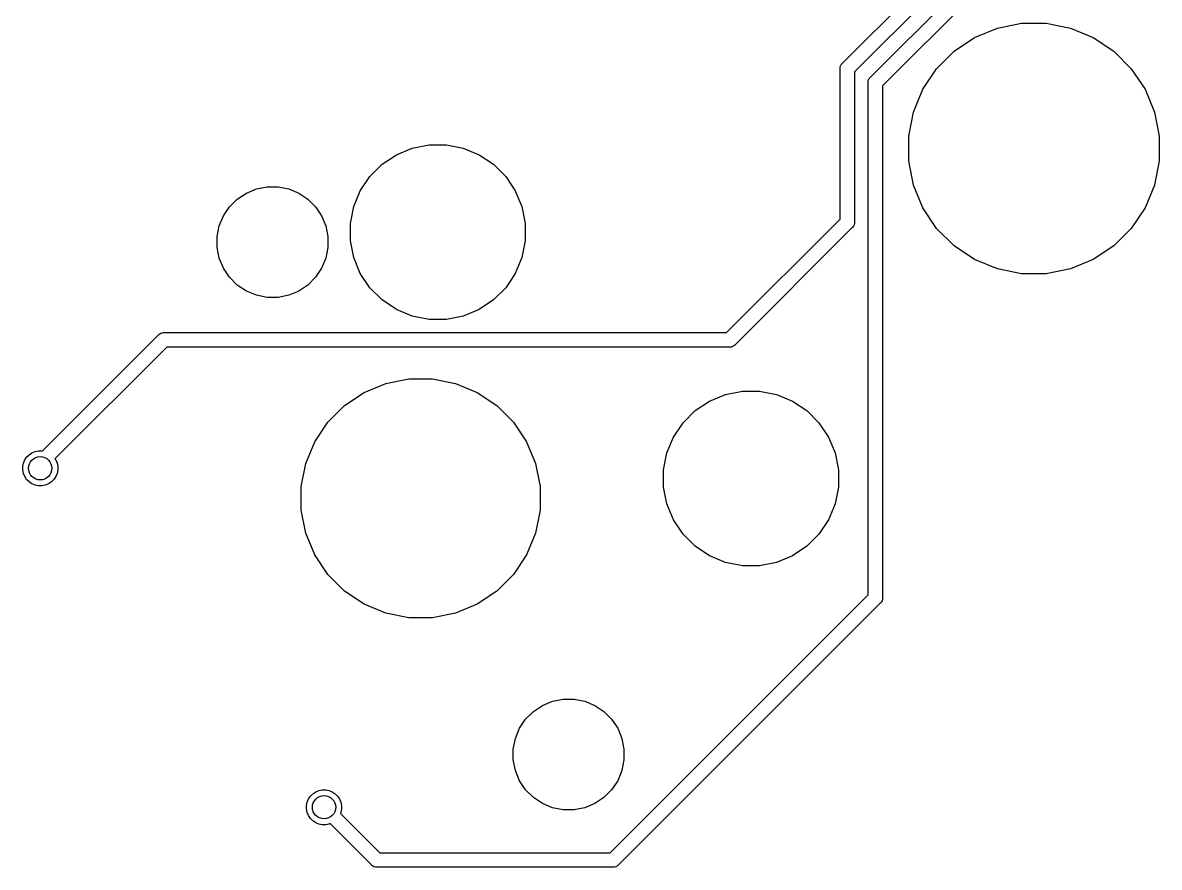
# Model space of a CAD drawing. Extents: x 0.5 to 11.1, y -4 to -0.9.
# Drawn here: x 6.301 to 7.068, y -3.995 to -3.425 of the extents above; entities that cross this region are included whole.
import ezdxf

# ---------------------------------------------------------------- set-up
doc = ezdxf.new("R2010")
doc.units = 0
doc.header["$MEASUREMENT"] = 0
doc.layers.add('BLACK', color=7, linetype='CONTINUOUS')

msp = doc.modelspace()

# ---------------------------------------------------------------- linework, layer by layer
at = {"layer": 'BLACK', "linetype": 'CONTINUOUS'}
for p, q in [((6.85447, -3.45206), (6.96526, -3.34127)), ((6.97349, -3.34696), (6.8627, -3.45775)), ((6.87336, -3.46151), (6.98986, -3.34501)), ((6.99809, -3.3507), (6.88159, -3.4672)), ((6.94374, -3.43463), (6.95915, -3.42825)), ((6.95915, -3.42825), (6.9755, -3.425)), ((6.9755, -3.425), (6.99218, -3.425)), ((6.99218, -3.425), (7.00853, -3.42825)), ((7.00853, -3.42825), (7.02393, -3.43463)), ((6.92988, -3.4439), (6.94374, -3.43463)), ((7.02393, -3.43463), (7.0378, -3.4439)), ((6.91809, -3.45569), (6.92988, -3.4439)), ((7.0378, -3.4439), (7.04959, -3.45569)), ((6.85283, -3.45571), (6.85293, -3.45474)), ((6.85293, -3.45474), (6.85321, -3.45382)), ((6.85321, -3.45382), (6.85366, -3.45296)), ((6.85366, -3.45296), (6.85412, -3.4524)), ((6.85412, -3.4524), (6.85413, -3.4524)), ((6.85413, -3.4524), (6.85428, -3.45221)), ((6.85428, -3.45221), (6.85447, -3.45206)), ((6.85285, -3.45595), (6.85283, -3.45571)), ((6.85285, -3.55741), (6.85285, -3.45595)), ((6.8627, -3.45775), (6.8627, -3.55921)), ((6.8721, -3.46327), (6.87256, -3.46241)), ((6.87256, -3.46241), (6.87302, -3.46185)), ((6.87302, -3.46185), (6.87318, -3.46166)), ((6.87302, -3.46185), (6.87302, -3.46185)), ((6.87318, -3.46166), (6.87336, -3.46151)), ((6.90883, -3.46955), (6.91809, -3.45569)), ((7.04959, -3.45569), (7.05885, -3.46955)), ((6.87173, -3.46516), (6.87182, -3.46419)), ((6.87175, -3.4654), (6.87173, -3.46516)), ((6.87175, -3.81135), (6.87175, -3.4654)), ((6.87182, -3.46419), (6.8721, -3.46327)), ((6.88159, -3.4672), (6.88159, -3.81314)), ((6.90245, -3.48496), (6.90883, -3.46955)), ((7.05885, -3.46955), (7.06523, -3.48496)), ((6.89919, -3.50131), (6.90245, -3.48496)), ((7.06523, -3.48496), (7.06848, -3.50131)), ((6.56385, -3.50937), (6.57525, -3.5071)), ((6.57525, -3.5071), (6.58689, -3.5071)), ((6.58689, -3.5071), (6.5983, -3.50937)), ((6.89919, -3.51798), (6.89919, -3.50131)), ((7.06848, -3.50131), (7.06848, -3.51798)), ((6.54343, -3.52029), (6.5531, -3.51383)), ((6.5531, -3.51383), (6.56385, -3.50937)), ((6.5983, -3.50937), (6.60904, -3.51383)), ((6.60904, -3.51383), (6.61872, -3.52029)), ((6.5352, -3.52851), (6.54343, -3.52029)), ((6.61872, -3.52029), (6.62694, -3.52851)), ((6.90245, -3.53434), (6.89919, -3.51798)), ((7.06848, -3.51798), (7.06523, -3.53434)), ((6.52874, -3.53819), (6.5352, -3.52851)), ((6.62694, -3.52851), (6.63341, -3.53819)), ((6.45175, -3.53971), (6.45856, -3.53689)), ((6.45856, -3.53689), (6.46578, -3.53546)), ((6.46578, -3.53546), (6.47315, -3.53546)), ((6.47315, -3.53546), (6.48038, -3.53689)), ((6.48038, -3.53689), (6.48718, -3.53971)), ((6.52429, -3.54893), (6.52874, -3.53819)), ((6.63341, -3.53819), (6.63786, -3.54893)), ((6.90883, -3.54974), (6.90245, -3.53434)), ((7.06523, -3.53434), (7.05885, -3.54974)), ((6.44042, -3.54902), (6.44563, -3.54381)), ((6.44563, -3.54381), (6.45175, -3.53971)), ((6.48718, -3.53971), (6.49331, -3.54381)), ((6.49331, -3.54381), (6.49852, -3.54902)), ((6.43632, -3.55514), (6.44042, -3.54902)), ((6.49852, -3.54902), (6.50261, -3.55514)), ((6.52202, -3.56034), (6.52429, -3.54893)), ((6.63786, -3.54893), (6.64013, -3.56034)), ((6.91809, -3.5636), (6.90883, -3.54974)), ((7.05885, -3.54974), (7.04959, -3.5636)), ((6.43207, -3.56917), (6.4335, -3.56195)), ((6.4335, -3.56195), (6.43632, -3.55514)), ((6.50261, -3.55514), (6.50543, -3.56195)), ((6.50543, -3.56195), (6.50687, -3.56917)), ((6.52202, -3.57198), (6.52202, -3.56034)), ((6.64013, -3.56034), (6.64013, -3.57198)), ((6.77621, -3.63406), (6.85285, -3.55741)), ((6.86189, -3.5622), (6.86143, -3.56276)), ((6.86191, -3.56215), (6.86189, -3.5622)), ((6.86234, -3.56134), (6.86191, -3.56215)), ((6.86263, -3.56041), (6.86234, -3.56134)), ((6.8627, -3.55969), (6.86263, -3.56041)), ((6.8627, -3.55921), (6.86272, -3.55945)), ((6.86272, -3.55945), (6.8627, -3.55969)), ((6.8627, -3.55969), (6.8627, -3.55969)), ((6.43207, -3.57654), (6.43207, -3.56917)), ((6.50687, -3.56917), (6.50687, -3.57654)), ((6.86108, -3.5631), (6.7819, -3.64229)), ((6.86127, -3.56295), (6.86108, -3.5631)), ((6.86143, -3.56276), (6.86127, -3.56295)), ((6.86143, -3.56276), (6.86143, -3.56276)), ((6.92988, -3.57539), (6.91809, -3.5636)), ((7.04959, -3.5636), (7.0378, -3.57539)), ((6.4335, -3.58377), (6.43207, -3.57654)), ((6.50687, -3.57654), (6.50543, -3.58377)), ((6.52429, -3.58338), (6.52202, -3.57198)), ((6.64013, -3.57198), (6.63786, -3.58338)), ((6.94374, -3.58466), (6.92988, -3.57539)), ((7.0378, -3.57539), (7.02393, -3.58466)), ((6.43632, -3.59057), (6.4335, -3.58377)), ((6.50543, -3.58377), (6.50261, -3.59057)), ((6.52874, -3.59413), (6.52429, -3.58338)), ((6.63786, -3.58338), (6.63341, -3.59413)), ((6.95915, -3.59104), (6.94374, -3.58466)), ((7.02393, -3.58466), (7.00853, -3.59104)), ((6.44042, -3.5967), (6.43632, -3.59057)), ((6.50261, -3.59057), (6.49852, -3.5967)), ((6.9755, -3.59429), (6.95915, -3.59104)), ((7.00853, -3.59104), (6.99218, -3.59429)), ((6.44563, -3.60191), (6.44042, -3.5967)), ((6.49852, -3.5967), (6.49331, -3.60191)), ((6.5352, -3.6038), (6.52874, -3.59413)), ((6.63341, -3.59413), (6.62694, -3.6038)), ((6.99218, -3.59429), (6.9755, -3.59429)), ((6.45175, -3.606), (6.44563, -3.60191)), ((6.45856, -3.60882), (6.45175, -3.606)), ((6.48718, -3.606), (6.48038, -3.60882)), ((6.49331, -3.60191), (6.48718, -3.606)), ((6.54343, -3.61203), (6.5352, -3.6038)), ((6.62694, -3.6038), (6.61872, -3.61203)), ((6.46578, -3.61026), (6.45856, -3.60882)), ((6.47315, -3.61026), (6.46578, -3.61026)), ((6.48038, -3.60882), (6.47315, -3.61026)), ((6.5531, -3.61849), (6.54343, -3.61203)), ((6.61872, -3.61203), (6.60904, -3.61849)), ((6.56385, -3.62294), (6.5531, -3.61849)), ((6.57525, -3.62521), (6.56385, -3.62294)), ((6.5983, -3.62294), (6.58689, -3.62521)), ((6.60904, -3.61849), (6.5983, -3.62294)), ((6.58689, -3.62521), (6.57525, -3.62521)), ((6.31395, -3.71403), (6.39231, -3.63567)), ((6.39231, -3.63567), (6.39247, -3.63548)), ((6.39247, -3.63548), (6.39266, -3.63533)), ((6.39266, -3.63533), (6.39322, -3.63486)), ((6.39322, -3.63486), (6.39407, -3.63441)), ((6.39407, -3.63441), (6.395, -3.63413)), ((6.395, -3.63413), (6.39572, -3.63406)), ((6.39572, -3.63406), (6.39596, -3.63403)), ((6.39572, -3.63406), (6.39572, -3.63406)), ((6.39596, -3.63403), (6.39621, -3.63406)), ((6.39621, -3.63406), (6.77621, -3.63406)), ((6.398, -3.6439), (6.32246, -3.71944)), ((6.77801, -3.6439), (6.398, -3.6439)), ((6.77825, -3.64392), (6.77801, -3.6439)), ((6.77849, -3.6439), (6.77825, -3.64392)), ((6.77921, -3.64383), (6.77849, -3.6439)), ((6.77849, -3.6439), (6.77849, -3.6439)), ((6.78014, -3.64355), (6.77921, -3.64383)), ((6.781, -3.64309), (6.78014, -3.64355)), ((6.78174, -3.64247), (6.781, -3.64309)), ((6.7819, -3.64229), (6.78174, -3.64247)), ((6.53124, -3.67454), (6.54593, -3.66846)), ((6.54593, -3.66846), (6.56152, -3.66535)), ((6.56152, -3.66535), (6.57742, -3.66535)), ((6.57742, -3.66535), (6.59301, -3.66846)), ((6.59301, -3.66846), (6.6077, -3.67454)), ((6.51802, -3.68337), (6.53124, -3.67454)), ((6.6077, -3.67454), (6.62092, -3.68337)), ((6.7647, -3.68033), (6.77545, -3.67588)), ((6.77545, -3.67588), (6.78686, -3.67361)), ((6.78686, -3.67361), (6.79849, -3.67361)), ((6.79849, -3.67361), (6.8099, -3.67588)), ((6.8099, -3.67588), (6.82065, -3.68033)), ((6.50678, -3.69461), (6.51802, -3.68337)), ((6.62092, -3.68337), (6.63216, -3.69461)), ((6.75503, -3.68679), (6.7647, -3.68033)), ((6.82065, -3.68033), (6.83032, -3.68679)), ((6.7468, -3.69502), (6.75503, -3.68679)), ((6.83032, -3.68679), (6.83854, -3.69502)), ((6.49795, -3.70783), (6.50678, -3.69461)), ((6.63216, -3.69461), (6.64099, -3.70783)), ((6.74034, -3.70469), (6.7468, -3.69502)), ((6.83854, -3.69502), (6.84501, -3.70469)), ((6.49186, -3.72252), (6.49795, -3.70783)), ((6.64099, -3.70783), (6.64708, -3.72252)), ((6.73589, -3.71544), (6.74034, -3.70469)), ((6.84501, -3.70469), (6.84946, -3.71544)), ((6.30497, -3.71661), (6.30691, -3.71532)), ((6.30691, -3.71532), (6.30905, -3.71443)), ((6.30905, -3.71443), (6.31134, -3.71398)), ((6.31134, -3.71398), (6.31366, -3.71398)), ((6.31366, -3.71398), (6.31395, -3.71403)), ((6.73362, -3.72685), (6.73589, -3.71544)), ((6.84946, -3.71544), (6.85173, -3.72685)), ((6.30069, -3.72462), (6.30114, -3.72234)), ((6.30114, -3.72234), (6.30203, -3.72019)), ((6.30203, -3.72019), (6.30333, -3.71826)), ((6.30333, -3.71826), (6.30497, -3.71661)), ((6.32246, -3.71944), (6.32297, -3.72019)), ((6.32297, -3.72019), (6.32386, -3.72234)), ((6.32386, -3.72234), (6.32431, -3.72462)), ((6.48876, -3.73811), (6.49186, -3.72252)), ((6.64708, -3.72252), (6.65018, -3.73811)), ((6.30069, -3.72695), (6.30069, -3.72462)), ((6.30114, -3.72923), (6.30069, -3.72695)), ((6.30203, -3.73138), (6.30114, -3.72923)), ((6.30333, -3.73332), (6.30203, -3.73138)), ((6.32297, -3.73138), (6.32167, -3.73332)), ((6.32386, -3.72923), (6.32297, -3.73138)), ((6.32431, -3.72695), (6.32386, -3.72923)), ((6.32431, -3.72462), (6.32431, -3.72695)), ((6.73362, -3.73848), (6.73362, -3.72685)), ((6.85173, -3.72685), (6.85173, -3.73848)), ((6.30497, -3.73496), (6.30333, -3.73332)), ((6.30691, -3.73625), (6.30497, -3.73496)), ((6.30905, -3.73714), (6.30691, -3.73625)), ((6.31134, -3.7376), (6.30905, -3.73714)), ((6.31366, -3.7376), (6.31134, -3.7376)), ((6.31595, -3.73714), (6.31366, -3.7376)), ((6.31809, -3.73625), (6.31595, -3.73714)), ((6.32003, -3.73496), (6.31809, -3.73625)), ((6.32167, -3.73332), (6.32003, -3.73496)), ((6.48876, -3.75401), (6.48876, -3.73811)), ((6.65018, -3.73811), (6.65018, -3.75401)), ((6.73589, -3.74989), (6.73362, -3.73848)), ((6.85173, -3.73848), (6.84946, -3.74989)), ((6.49186, -3.7696), (6.48876, -3.75401)), ((6.65018, -3.75401), (6.64708, -3.7696)), ((6.74034, -3.76064), (6.73589, -3.74989)), ((6.84946, -3.74989), (6.84501, -3.76064)), ((6.7468, -3.77031), (6.74034, -3.76064)), ((6.84501, -3.76064), (6.83854, -3.77031)), ((6.49795, -3.78429), (6.49186, -3.7696)), ((6.64708, -3.7696), (6.64099, -3.78429)), ((6.75503, -3.77854), (6.7468, -3.77031)), ((6.83854, -3.77031), (6.83032, -3.77854)), ((6.50678, -3.79751), (6.49795, -3.78429)), ((6.64099, -3.78429), (6.63216, -3.79751)), ((6.7647, -3.785), (6.75503, -3.77854)), ((6.77545, -3.78945), (6.7647, -3.785)), ((6.82065, -3.785), (6.8099, -3.78945)), ((6.83032, -3.77854), (6.82065, -3.785)), ((6.78686, -3.79172), (6.77545, -3.78945)), ((6.79849, -3.79172), (6.78686, -3.79172)), ((6.8099, -3.78945), (6.79849, -3.79172)), ((6.51802, -3.80875), (6.50678, -3.79751)), ((6.63216, -3.79751), (6.62092, -3.80875)), ((6.53124, -3.81759), (6.51802, -3.80875)), ((6.62092, -3.80875), (6.6077, -3.81759)), ((6.69747, -3.98563), (6.87175, -3.81135)), ((6.88124, -3.81528), (6.88078, -3.81613)), ((6.88147, -3.81453), (6.88124, -3.81528)), ((6.88152, -3.81435), (6.88147, -3.81453)), ((6.88159, -3.81363), (6.88152, -3.81435)), ((6.88159, -3.81314), (6.88162, -3.81339)), ((6.88162, -3.81339), (6.88159, -3.81363)), ((6.88159, -3.81363), (6.88159, -3.81363)), ((6.54593, -3.82367), (6.53124, -3.81759)), ((6.6077, -3.81759), (6.59301, -3.82367)), ((6.87998, -3.81704), (6.70316, -3.99386)), ((6.88017, -3.81688), (6.87998, -3.81704)), ((6.88052, -3.81646), (6.88017, -3.81688)), ((6.88078, -3.81613), (6.88052, -3.81646)), ((6.56152, -3.82677), (6.54593, -3.82367)), ((6.57742, -3.82677), (6.56152, -3.82677)), ((6.59301, -3.82367), (6.57742, -3.82677)), ((6.65175, -3.88612), (6.65856, -3.8833)), ((6.65856, -3.8833), (6.66578, -3.88187)), ((6.66578, -3.88187), (6.67315, -3.88187)), ((6.67315, -3.88187), (6.68038, -3.8833)), ((6.68038, -3.8833), (6.68718, -3.88612)), ((6.64042, -3.89543), (6.64563, -3.89022)), ((6.64563, -3.89022), (6.65175, -3.88612)), ((6.68718, -3.88612), (6.69331, -3.89022)), ((6.69331, -3.89022), (6.69852, -3.89543)), ((6.63632, -3.90155), (6.64042, -3.89543)), ((6.69852, -3.89543), (6.70261, -3.90155)), ((6.6335, -3.90836), (6.63632, -3.90155)), ((6.70261, -3.90155), (6.70543, -3.90836)), ((6.63207, -3.91558), (6.6335, -3.90836)), ((6.63207, -3.92295), (6.63207, -3.91558)), ((6.70543, -3.90836), (6.70687, -3.91558)), ((6.70687, -3.91558), (6.70687, -3.92295)), ((6.6335, -3.93018), (6.63207, -3.92295)), ((6.70687, -3.92295), (6.70543, -3.93018)), ((6.63632, -3.93698), (6.6335, -3.93018)), ((6.70543, -3.93018), (6.70261, -3.93698)), ((6.64042, -3.94311), (6.63632, -3.93698)), ((6.70261, -3.93698), (6.69852, -3.94311)), ((6.49506, -3.94739), (6.4967, -3.94575)), ((6.4967, -3.94575), (6.49864, -3.94445)), ((6.49864, -3.94445), (6.50079, -3.94356)), ((6.50079, -3.94356), (6.50307, -3.94311)), ((6.50307, -3.94311), (6.5054, -3.94311)), ((6.5054, -3.94311), (6.50768, -3.94356)), ((6.50768, -3.94356), (6.50983, -3.94445)), ((6.50983, -3.94445), (6.51176, -3.94575)), ((6.51176, -3.94575), (6.51341, -3.94739)), ((6.64563, -3.94832), (6.64042, -3.94311)), ((6.69852, -3.94311), (6.69331, -3.94832)), ((6.49242, -3.95376), (6.49288, -3.95148)), ((6.49242, -3.95608), (6.49242, -3.95376)), ((6.49288, -3.95148), (6.49377, -3.94933)), ((6.49377, -3.94933), (6.49506, -3.94739)), ((6.51341, -3.94739), (6.5147, -3.94933)), ((6.5147, -3.94933), (6.51559, -3.95148)), ((6.51559, -3.95148), (6.51604, -3.95376)), ((6.51604, -3.95376), (6.51604, -3.95608)), ((6.65175, -3.95241), (6.64563, -3.94832)), ((6.65856, -3.95523), (6.65175, -3.95241)), ((6.68718, -3.95241), (6.68038, -3.95523)), ((6.69331, -3.94832), (6.68718, -3.95241)), ((6.49288, -3.95837), (6.49242, -3.95608)), ((6.49377, -3.96052), (6.49288, -3.95837)), ((6.49506, -3.96245), (6.49377, -3.96052)), ((6.51559, -3.95837), (6.51531, -3.95904)), ((6.51531, -3.95904), (6.5419, -3.98563)), ((6.51604, -3.95608), (6.51559, -3.95837)), ((6.66578, -3.95667), (6.65856, -3.95523)), ((6.67315, -3.95667), (6.66578, -3.95667)), ((6.68038, -3.95523), (6.67315, -3.95667)), ((6.4967, -3.9641), (6.49506, -3.96245)), ((6.49864, -3.96539), (6.4967, -3.9641)), ((6.50079, -3.96628), (6.49864, -3.96539)), ((6.50307, -3.96673), (6.50079, -3.96628)), ((6.5054, -3.96673), (6.50307, -3.96673)), ((6.50768, -3.96628), (6.5054, -3.96673)), ((6.50835, -3.966), (6.50768, -3.96628)), ((6.53621, -3.99386), (6.50835, -3.966)), ((6.5419, -3.98563), (6.69747, -3.98563)), ((6.53637, -3.99405), (6.53621, -3.99386)), ((6.53655, -3.9942), (6.53637, -3.99405)), ((6.53702, -3.99458), (6.53655, -3.9942)), ((6.53655, -3.9942), (6.53655, -3.9942)), ((6.53711, -3.99466), (6.53702, -3.99458)), ((6.53797, -3.99512), (6.53711, -3.99466)), ((6.5389, -3.9954), (6.53797, -3.99512)), ((6.53962, -3.99547), (6.5389, -3.9954)), ((6.53986, -3.9955), (6.53962, -3.99547)), ((6.53962, -3.99547), (6.53962, -3.99547)), ((6.5401, -3.99547), (6.53986, -3.9955)), ((6.69927, -3.99547), (6.5401, -3.99547)), ((6.69951, -3.9955), (6.69927, -3.99547)), ((6.69975, -3.99547), (6.69951, -3.9955)), ((6.70047, -3.9954), (6.69975, -3.99547)), ((6.69975, -3.99547), (6.69975, -3.99547)), ((6.7014, -3.99512), (6.70047, -3.9954)), ((6.70226, -3.99466), (6.7014, -3.99512)), ((6.703, -3.99405), (6.70226, -3.99466)), ((6.70316, -3.99386), (6.703, -3.99405))]:
    msp.add_line(p, q, dxfattribs=at)
at = {"layer": 'BLACK'}
for centre in [(6.3125, -3.72579), (6.50423, -3.95492)]:
    msp.add_circle(centre, 0.007874, dxfattribs=at)

doc.saveas('drawing.dxf')
